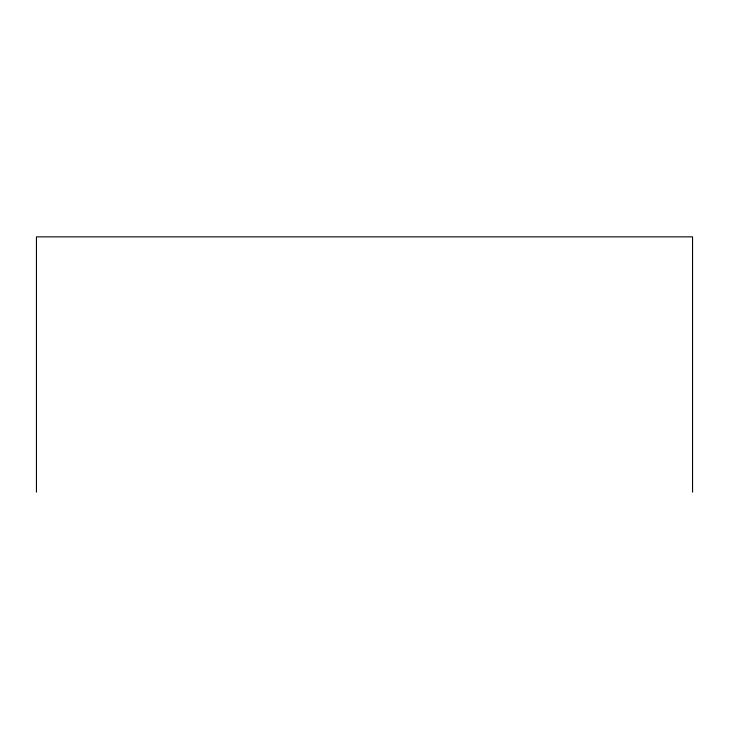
<?xml version="1.0" encoding="UTF-8"?>
<svg xmlns="http://www.w3.org/2000/svg" width="729" height="729" viewBox="0 0 729 729"><rect width="100%" height="100%" fill="white"/><g stroke="black" fill="none" stroke-linecap="round" stroke-linejoin="round"><path stroke-width="1.09" d="M692.55 492.139L692.55 236.861L36.45 236.861L36.45 492.139"/></g></svg>
